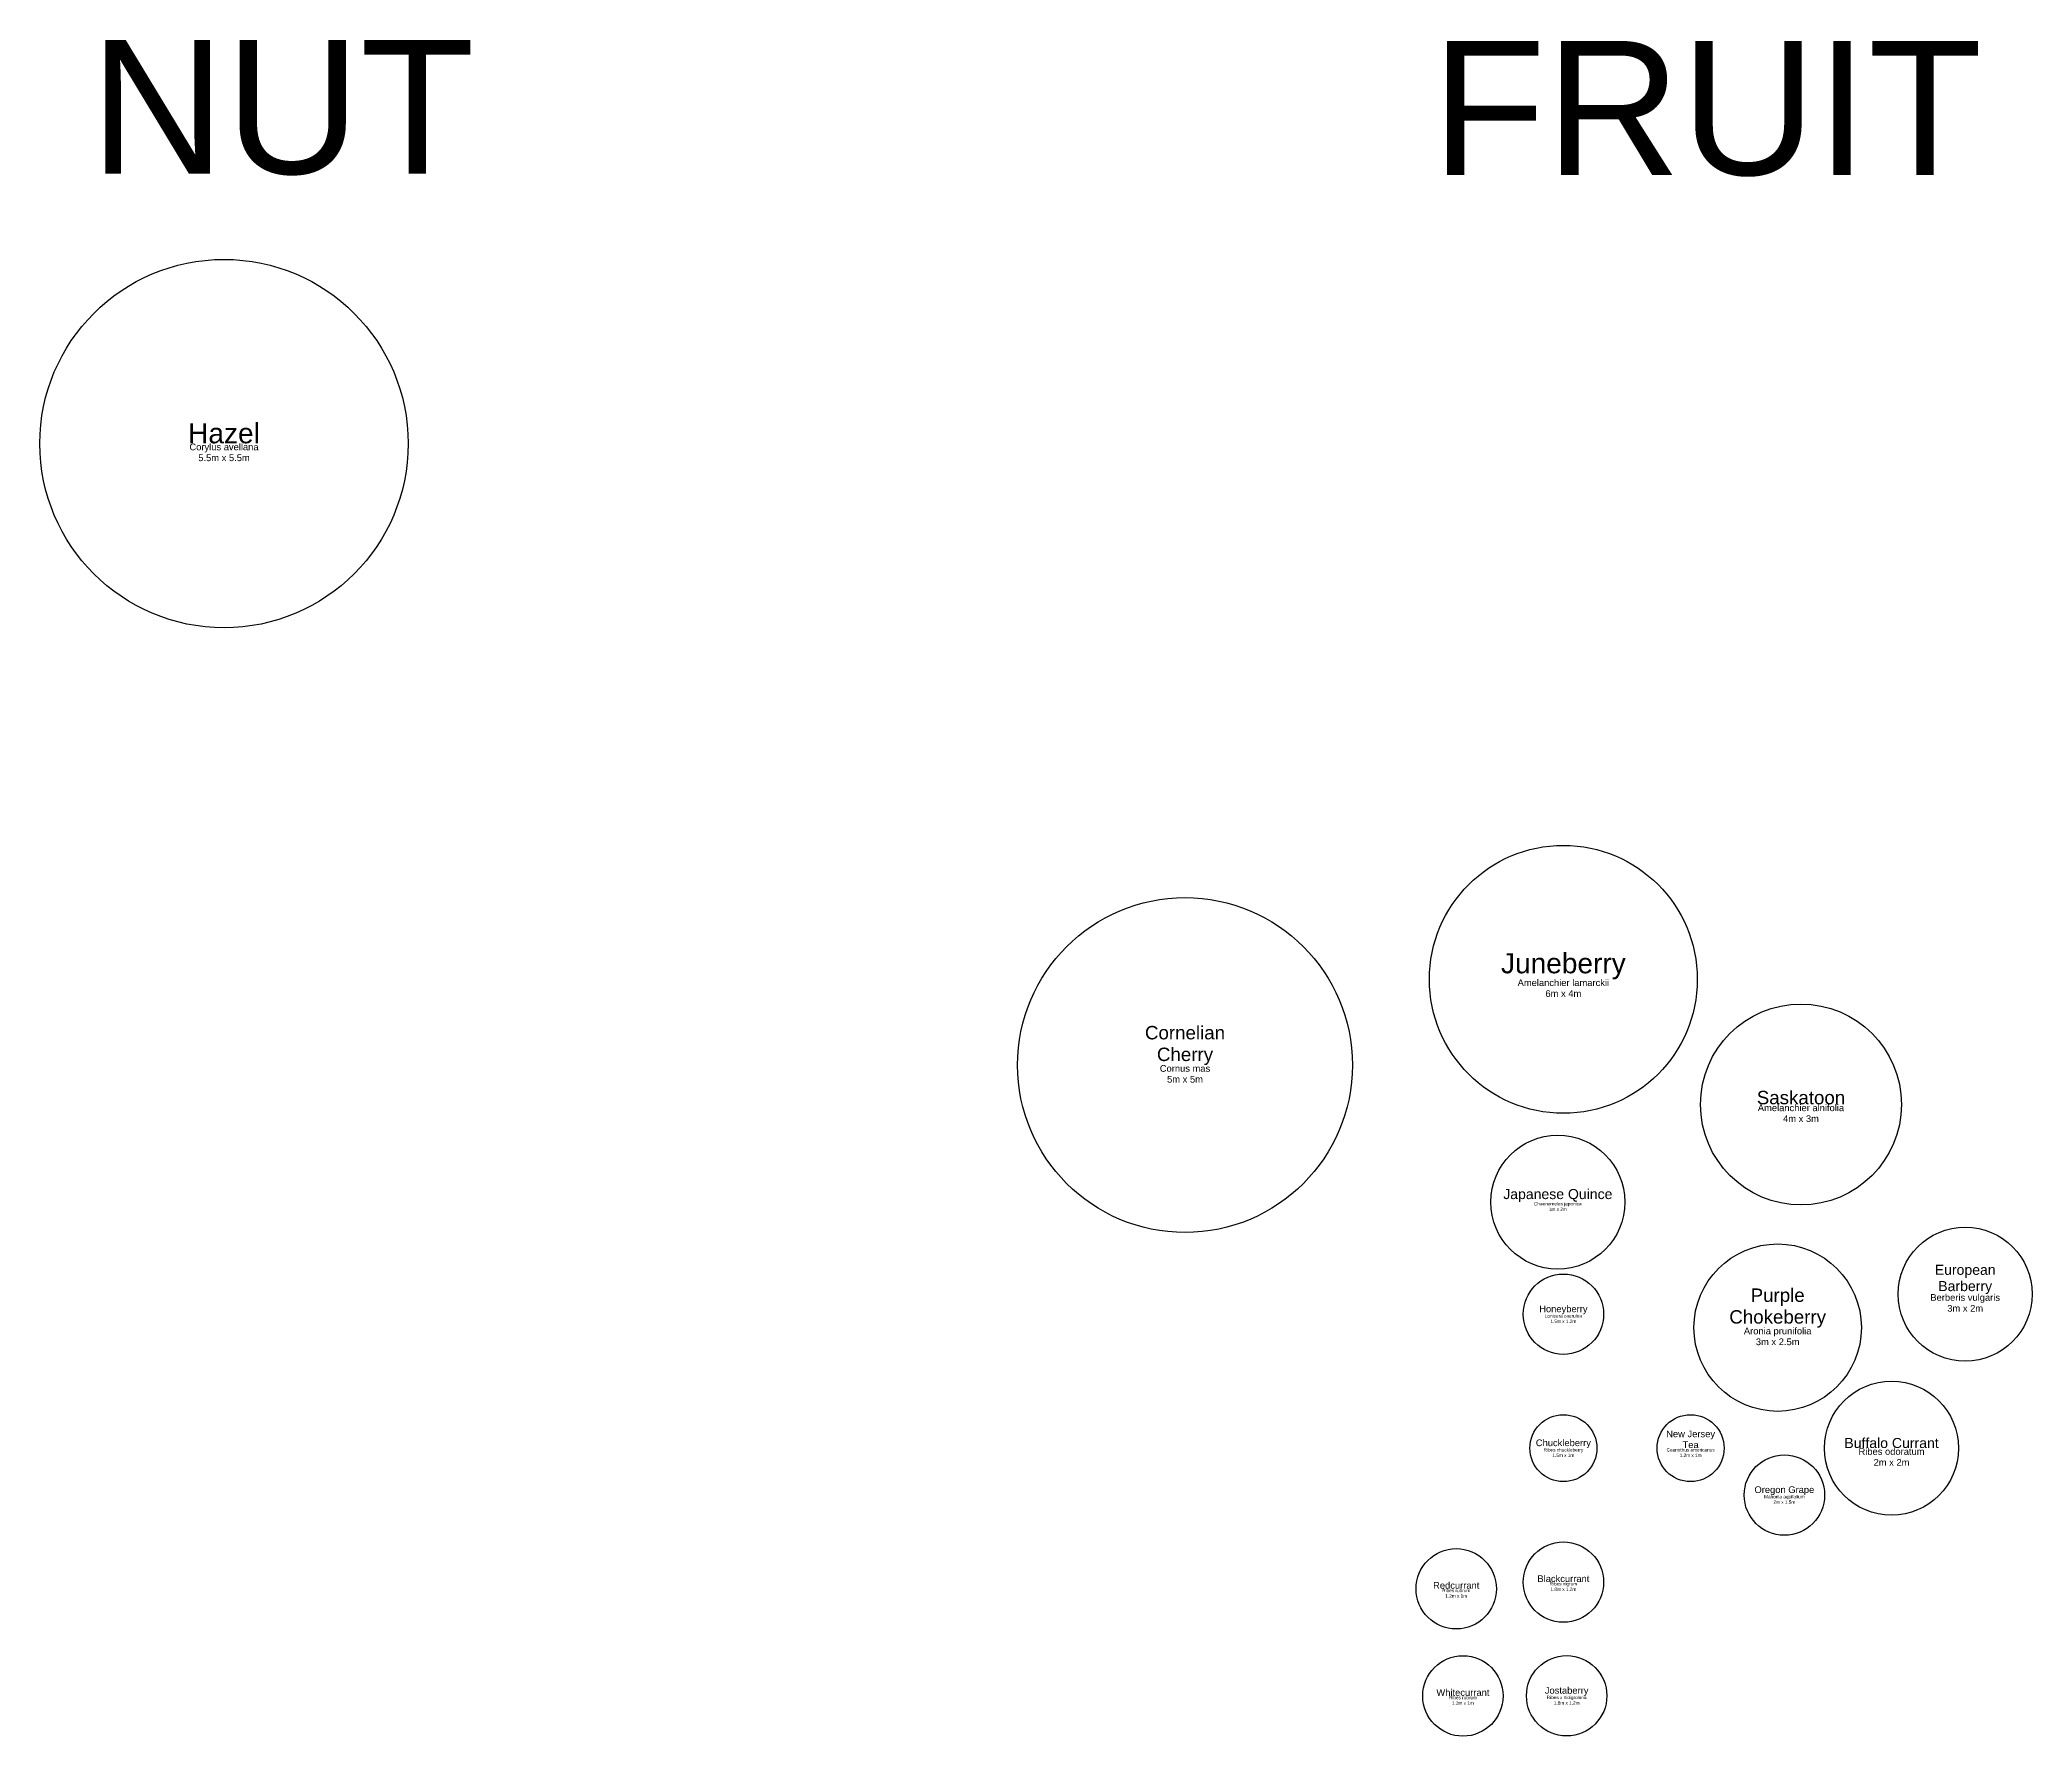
# Model space of a CAD drawing. Header units: metres. Extents: x 39.2 to 96.9, y 26.7 to 52.
# Drawn here: x 39.25 to 69, y 26.7 to 52.03 of the extents above; entities that cross this region are included whole.
import ezdxf

# ---------------------------------------------------------------- set-up
doc = ezdxf.new("R2010")
doc.units = ezdxf.units.M
doc.layers.get('0').update_dxf_attribs({"lineweight": 25, "true_color": 0xffffff})
for name, color, linetype, lineweight, true_color in [('Labels', 6, 'Continuous', 25, 0xff00ff), ('Plant - Shrub', 3, 'Continuous', 25, 0x00ff00), ('Plant label', 30, 'Continuous', 25, 0xff7f00)]:
    doc.layers.add(name, color=color, linetype=linetype, lineweight=lineweight, true_color=true_color)
doc.styles.add('textstyle11', font='')
doc.styles.add('textstyle12', font='')
doc.styles.add('textstyle13', font='')
doc.styles.add('textstyle14', font='')
doc.styles.add('textstyle15', font='')
doc.styles.add('textstyle16', font='')
doc.styles.add('textstyle17', font='')
doc.styles.add('textstyle18', font='')
doc.styles.add('textstyle19', font='')
doc.styles.add('textstyle20', font='')
doc.styles.add('textstyle21', font='')
doc.styles.add('textstyle22', font='')
doc.styles.add('textstyle23', font='')
doc.styles.add('textstyle24', font='')
doc.styles.add('textstyle27', font='')
doc.styles.add('textstyle28', font='')
doc.styles.add('textstyle39', font='')
doc.styles.add('textstyle40', font='')
doc.styles.add('textstyle41', font='')
doc.styles.add('textstyle42', font='')
doc.styles.add('textstyle47', font='')
doc.styles.add('textstyle48', font='')
doc.styles.add('textstyle49', font='')
doc.styles.add('textstyle50', font='')
doc.styles.add('textstyle51', font='')
doc.styles.add('textstyle52', font='')
doc.styles.add('textstyle53', font='')
doc.styles.add('textstyle54', font='')
doc.styles.add('textstyle55', font='')
doc.styles.add('textstyle56', font='')
doc.styles.add('textstyle57', font='')
doc.styles.add('textstyle58', font='')
doc.styles.add('textstyle65', font='')
doc.styles.add('textstyle67', font='')
doc.styles.get('textstyle11').set_extended_font_data('Arial')
doc.styles.get('textstyle12').set_extended_font_data('Arial')
doc.styles.get('textstyle13').set_extended_font_data('Arial')
doc.styles.get('textstyle14').set_extended_font_data('Arial')
doc.styles.get('textstyle15').set_extended_font_data('Arial')
doc.styles.get('textstyle16').set_extended_font_data('Arial')
doc.styles.get('textstyle17').set_extended_font_data('Arial')
doc.styles.get('textstyle18').set_extended_font_data('Arial')
doc.styles.get('textstyle19').set_extended_font_data('Arial')
doc.styles.get('textstyle20').set_extended_font_data('Arial')
doc.styles.get('textstyle21').set_extended_font_data('Arial')
doc.styles.get('textstyle22').set_extended_font_data('Arial')
doc.styles.get('textstyle23').set_extended_font_data('Arial')
doc.styles.get('textstyle24').set_extended_font_data('Arial')
doc.styles.get('textstyle27').set_extended_font_data('Arial')
doc.styles.get('textstyle28').set_extended_font_data('Arial')
doc.styles.get('textstyle39').set_extended_font_data('Arial')
doc.styles.get('textstyle40').set_extended_font_data('Arial')
doc.styles.get('textstyle41').set_extended_font_data('Arial')
doc.styles.get('textstyle42').set_extended_font_data('Arial')
doc.styles.get('textstyle47').set_extended_font_data('Arial')
doc.styles.get('textstyle48').set_extended_font_data('Arial')
doc.styles.get('textstyle49').set_extended_font_data('Arial')
doc.styles.get('textstyle50').set_extended_font_data('Arial')
doc.styles.get('textstyle51').set_extended_font_data('Arial')
doc.styles.get('textstyle52').set_extended_font_data('Arial')
doc.styles.get('textstyle53').set_extended_font_data('Arial')
doc.styles.get('textstyle54').set_extended_font_data('Arial')
doc.styles.get('textstyle55').set_extended_font_data('Arial')
doc.styles.get('textstyle56').set_extended_font_data('Arial')
doc.styles.get('textstyle57').set_extended_font_data('Arial')
doc.styles.get('textstyle58').set_extended_font_data('Arial')
doc.styles.get('textstyle65').set_extended_font_data('Arial')
doc.styles.get('textstyle67').set_extended_font_data('Arial')

# ---------------------------------------------------------------- blocks, each defined once
blk = doc.blocks.new('Shrub - Amelanchier lamarckii')
at = {"layer": 'Plant - Shrub'}
blk.add_circle((0, 0), 2, dxfattribs=at)
at = {"layer": 'Plant - Shrub', "insert": (0, 0), "char_height": 0.3, "attachment_point": 8, "line_spacing_factor": 0.971628, "style": 'textstyle14'}
blk.add_mtext('\\c32767;Juneberry', dxfattribs=at)
at = {"layer": 'Plant label', "insert": (0, 0), "char_height": 0.1, "attachment_point": 2, "line_spacing_factor": 0.971628, "style": 'textstyle13'}
blk.add_mtext('\\c32767;Amelanchier lamarckii\\P6m x 4m', dxfattribs=at)
blk = doc.blocks.new('Shrub - Amelanchier alnifolia')
at = {"layer": 'Plant - Shrub'}
blk.add_circle((0, 0), 1.5, dxfattribs=at)
at = {"layer": 'Plant - Shrub', "insert": (0, 0), "char_height": 0.2, "attachment_point": 8, "line_spacing_factor": 0.971628, "style": 'textstyle12'}
blk.add_mtext('\\c32767;Saskatoon', dxfattribs=at)
at = {"layer": 'Plant label', "insert": (0, 0), "char_height": 0.1, "attachment_point": 2, "line_spacing_factor": 0.971628, "style": 'textstyle11'}
blk.add_mtext('\\c32767;Amelanchier alnifolia\\P4m x 3m', dxfattribs=at)
blk = doc.blocks.new('Shrub - Aronia prunifolia')
at = {"layer": 'Plant - Shrub'}
blk.add_circle((0, 0), 1.25, dxfattribs=at)
at = {"layer": 'Plant - Shrub', "insert": (0, 0), "char_height": 0.2, "attachment_point": 8, "line_spacing_factor": 0.971628, "style": 'textstyle16'}
blk.add_mtext('\\c32767;Purple \\PChokeberry', dxfattribs=at)
at = {"layer": 'Plant label', "insert": (0, 0), "char_height": 0.1, "attachment_point": 2, "line_spacing_factor": 0.971628, "style": 'textstyle15'}
blk.add_mtext('\\c32767;Aronia prunifolia\\P3m x 2.5m', dxfattribs=at)
blk = doc.blocks.new('Shrub - Cornus mas')
at = {"layer": 'Plant - Shrub'}
blk.add_circle((0, 0), 2.5, dxfattribs=at)
at = {"layer": 'Plant - Shrub', "insert": (0, 0), "char_height": 0.2, "attachment_point": 8, "line_spacing_factor": 0.971628, "style": 'textstyle24'}
blk.add_mtext('\\c32767;Cornelian\\PCherry', dxfattribs=at)
at = {"layer": 'Plant label', "insert": (0, 0), "char_height": 0.1, "attachment_point": 2, "line_spacing_factor": 0.971628, "style": 'textstyle23'}
blk.add_mtext('\\c32767;Cornus mas\\P5m x 5m', dxfattribs=at)
blk = doc.blocks.new('Shrub - Ribes odoratum')
at = {"layer": 'Plant - Shrub'}
blk.add_circle((0, 0), 1, dxfattribs=at)
at = {"layer": 'Plant - Shrub', "insert": (0, 0), "char_height": 0.15, "attachment_point": 8, "line_spacing_factor": 0.971628, "style": 'textstyle52'}
blk.add_mtext('\\c32767;Buffalo Currant', dxfattribs=at)
at = {"layer": 'Plant label', "insert": (0, 0), "char_height": 0.1, "attachment_point": 2, "line_spacing_factor": 0.971628, "style": 'textstyle51'}
blk.add_mtext('\\c32767;Ribes odoratum\\P2m x 2m', dxfattribs=at)
blk = doc.blocks.new('Shrub - Berberis vulgaris')
at = {"layer": 'Plant - Shrub'}
blk.add_circle((0, 0), 1, dxfattribs=at)
at = {"layer": 'Plant - Shrub', "insert": (0, 0), "char_height": 0.15, "attachment_point": 8, "line_spacing_factor": 0.971628, "style": 'textstyle18'}
blk.add_mtext('\\c32767;European\\PBarberry', dxfattribs=at)
at = {"layer": 'Plant label', "insert": (0, 0), "char_height": 0.1, "attachment_point": 2, "line_spacing_factor": 0.971628, "style": 'textstyle17'}
blk.add_mtext('\\c32767;Berberis vulgaris\\P3m x 2m', dxfattribs=at)
blk = doc.blocks.new('Shrub - Ribes chuckleberry')
at = {"layer": 'Plant - Shrub'}
blk.add_circle((0, 0), 0.5, dxfattribs=at)
at = {"layer": 'Plant - Shrub', "insert": (0, 0), "char_height": 0.1, "attachment_point": 8, "line_spacing_factor": 0.971628, "style": 'textstyle48'}
blk.add_mtext('\\c32767;Chuckleberry', dxfattribs=at)
at = {"layer": 'Plant label', "insert": (0, 0), "char_height": 0.05, "attachment_point": 2, "line_spacing_factor": 0.971628, "style": 'textstyle47'}
blk.add_mtext('\\c32767;Ribes chuckleberry\\P1.5m x 1m', dxfattribs=at)
blk = doc.blocks.new('Shrub - Lonicera caerula')
at = {"layer": 'Plant - Shrub'}
blk.add_circle((0, 0), 0.6, dxfattribs=at)
at = {"layer": 'Plant - Shrub', "insert": (0, 0), "char_height": 0.1, "attachment_point": 8, "line_spacing_factor": 0.971628, "style": 'textstyle40'}
blk.add_mtext('\\c32767;Honeyberry', dxfattribs=at)
at = {"layer": 'Plant label', "insert": (0, 0), "char_height": 0.05, "attachment_point": 2, "line_spacing_factor": 0.971628, "style": 'textstyle39'}
blk.add_mtext('\\c32767;Lonicera caerulea\\P1.5m x 1.2m', dxfattribs=at)
blk = doc.blocks.new('Shrub - Mahonia aquifolium')
at = {"layer": 'Plant - Shrub'}
blk.add_circle((0, 0), 0.6, dxfattribs=at)
at = {"layer": 'Plant - Shrub', "insert": (0, 0), "char_height": 0.1, "attachment_point": 8, "line_spacing_factor": 0.971628, "style": 'textstyle42'}
blk.add_mtext('\\c32767;Oregon Grape', dxfattribs=at)
at = {"layer": 'Plant label', "insert": (0, 0), "char_height": 0.05, "attachment_point": 2, "line_spacing_factor": 0.971628, "style": 'textstyle41'}
blk.add_mtext('\\c32767;Mahonia aquifolium\\P2m x 1.5m', dxfattribs=at)
blk = doc.blocks.new('Shrub - Ceanothus americanus')
at = {"layer": 'Plant - Shrub'}
blk.add_circle((0, 0), 0.5, dxfattribs=at)
at = {"layer": 'Plant - Shrub', "insert": (0, 0), "char_height": 0.1, "attachment_point": 8, "line_spacing_factor": 0.971628, "style": 'textstyle20'}
blk.add_mtext('\\c32767;New Jersey\\PTea', dxfattribs=at)
at = {"layer": 'Plant label', "insert": (0, 0), "char_height": 0.05, "attachment_point": 2, "line_spacing_factor": 0.971628, "style": 'textstyle19'}
blk.add_mtext('\\c32767;Ceanothus americanus\\P1.2m x 1m', dxfattribs=at)
blk = doc.blocks.new('Shrub - Chaenomeles japonica')
at = {"layer": 'Plant - Shrub'}
blk.add_circle((0, 0), 1, dxfattribs=at)
at = {"layer": 'Plant - Shrub', "insert": (0, 0), "char_height": 0.15, "attachment_point": 8, "line_spacing_factor": 0.971628, "style": 'textstyle22'}
blk.add_mtext('\\c32767;Japanese Quince', dxfattribs=at)
at = {"layer": 'Plant label', "insert": (0, 0), "char_height": 0.05, "attachment_point": 2, "line_spacing_factor": 0.971628, "style": 'textstyle21'}
blk.add_mtext('\\c32767;Chaenomeles japonica\\P1m x 2m', dxfattribs=at)
blk = doc.blocks.new('Shrub - Ribes x nidigrolaria')
at = {"layer": 'Plant - Shrub'}
blk.add_circle((0, 0), 0.6, dxfattribs=at)
at = {"layer": 'Plant - Shrub', "insert": (0, 0), "char_height": 0.1, "attachment_point": 8, "line_spacing_factor": 0.971628, "style": 'textstyle58'}
blk.add_mtext('\\c32767;Jostaberry', dxfattribs=at)
at = {"layer": 'Plant label', "insert": (0, 0), "char_height": 0.05, "attachment_point": 2, "line_spacing_factor": 0.971628, "style": 'textstyle57'}
blk.add_mtext('\\c32767;Ribes x nidigrolaria\\P1.8m x 1.2m', dxfattribs=at)
blk = doc.blocks.new('Shrub - Ribes rubrum')
at = {"layer": 'Plant - Shrub', "lineweight": -2}
blk.add_circle((0, 0), 0.6, dxfattribs=at)
at = {"layer": 'Plant - Shrub', "insert": (0, 0), "char_height": 0.1, "attachment_point": 8, "line_spacing_factor": 0.971628, "style": 'textstyle54'}
blk.add_mtext('\\c32767;Redcurrant', dxfattribs=at)
at = {"layer": 'Plant label', "insert": (0, 0), "char_height": 0.05, "attachment_point": 2, "line_spacing_factor": 0.971628, "style": 'textstyle53'}
blk.add_mtext('\\c32767;Ribes rubrum\\P1.2m x 1m', dxfattribs=at)
blk = doc.blocks.new('Shrub - Ribes rubrum Whitecurrant')
at = {"layer": 'Plant - Shrub', "lineweight": -2}
blk.add_circle((0, 0), 0.6, dxfattribs=at)
at = {"layer": 'Plant - Shrub', "color": 30, "true_color": 0xff7f00, "insert": (0, 0), "char_height": 0.1, "attachment_point": 8, "line_spacing_factor": 0.971628, "style": 'textstyle56'}
blk.add_mtext('Whitecurrant', dxfattribs=at)
at = {"layer": 'Plant label', "insert": (0, 0), "char_height": 0.05, "attachment_point": 2, "line_spacing_factor": 0.971628, "style": 'textstyle55'}
blk.add_mtext('\\c32767;Ribes rubrum\\P1.2m x 1m', dxfattribs=at)
blk = doc.blocks.new('Shrub - Ribes nigrum')
at = {"layer": 'Plant - Shrub', "lineweight": -2}
blk.add_circle((0, 0), 0.6, dxfattribs=at)
at = {"layer": 'Plant - Shrub', "insert": (0, 0), "char_height": 0.1, "attachment_point": 8, "line_spacing_factor": 0.971628, "style": 'textstyle50'}
blk.add_mtext('\\c32767;Blackcurrant', dxfattribs=at)
at = {"layer": 'Plant label', "insert": (0, 0), "char_height": 0.05, "attachment_point": 2, "line_spacing_factor": 0.971628, "style": 'textstyle49'}
blk.add_mtext('\\c32767;Ribes nigrum\\P1.8m x 1.2m', dxfattribs=at)
blk = doc.blocks.new('Shrub - Corylus avellana')
at = {"layer": 'Plant - Shrub'}
blk.add_circle((0, 0), 2.75, dxfattribs=at)
at = {"layer": 'Plant - Shrub', "insert": (0, 0), "char_height": 0.3, "attachment_point": 8, "line_spacing_factor": 0.971628, "style": 'textstyle28'}
blk.add_mtext('\\c32767;Hazel', dxfattribs=at)
at = {"layer": 'Plant label', "insert": (0, 0), "char_height": 0.1, "attachment_point": 2, "line_spacing_factor": 0.971628, "style": 'textstyle27'}
blk.add_mtext('\\c32767;Corylus avellana\\P5.5m x 5.5m', dxfattribs=at)

msp = doc.modelspace()

# ---------------------------------------------------------------- block references
msp.add_blockref('Shrub - Amelanchier lamarckii', (62, 38))
at = {"layer": 'Labels'}
for name, p in [('Shrub - Corylus avellana', (42, 46)), ('Shrub - Ribes odoratum', (66.9, 31)), ('Shrub - Ceanothus americanus', (63.9, 31)), ('Shrub - Mahonia aquifolium', (65.3, 30.3))]:
    msp.add_blockref(name, p, dxfattribs=at)
at = {"layer": 'Plant - Shrub'}
for name, p in [('Shrub - Cornus mas', (56.35, 36.72)), ('Shrub - Amelanchier alnifolia', (65.548, 36.132)), ('Shrub - Chaenomeles japonica', (61.917, 34.674)), ('Shrub - Berberis vulgaris', (68, 33.3)), ('Shrub - Aronia prunifolia', (65.2, 32.8)), ('Shrub - Lonicera caerula', (62, 33)), ('Shrub - Ribes chuckleberry', (62, 31)), ('Shrub - Ribes rubrum', (60.4, 28.9)), ('Shrub - Ribes nigrum', (62, 29)), ('Shrub - Ribes rubrum Whitecurrant', (60.5, 27.3)), ('Shrub - Ribes x nidigrolaria', (62.049, 27.303))]:
    msp.add_blockref(name, p, dxfattribs=at)

# ---------------------------------------------------------------- texts
at = {"layer": 'Labels', "char_height": 2, "attachment_point": 7, "line_spacing_factor": 0.971628}
for s, insert, style in [('NUT', (40, 50), 'textstyle67'), ('FRUIT', (60.031, 49.983), 'textstyle65')]:
    msp.add_mtext(s, dxfattribs=dict(at, insert=insert, style=style))

doc.saveas('drawing.dxf')
